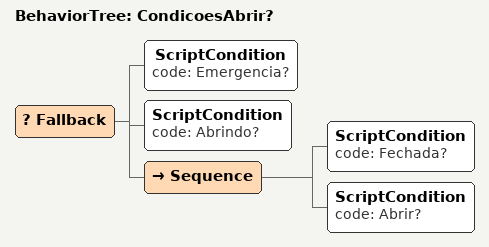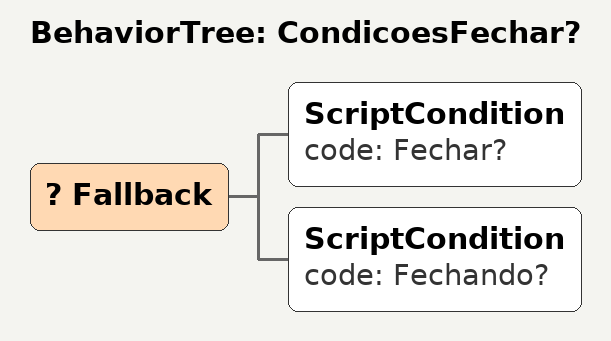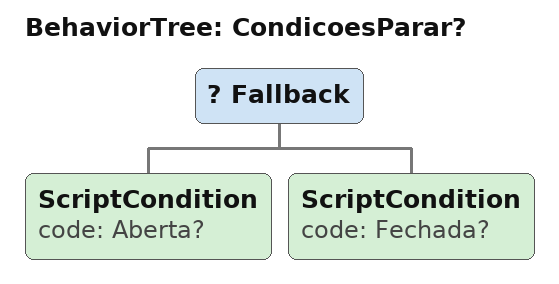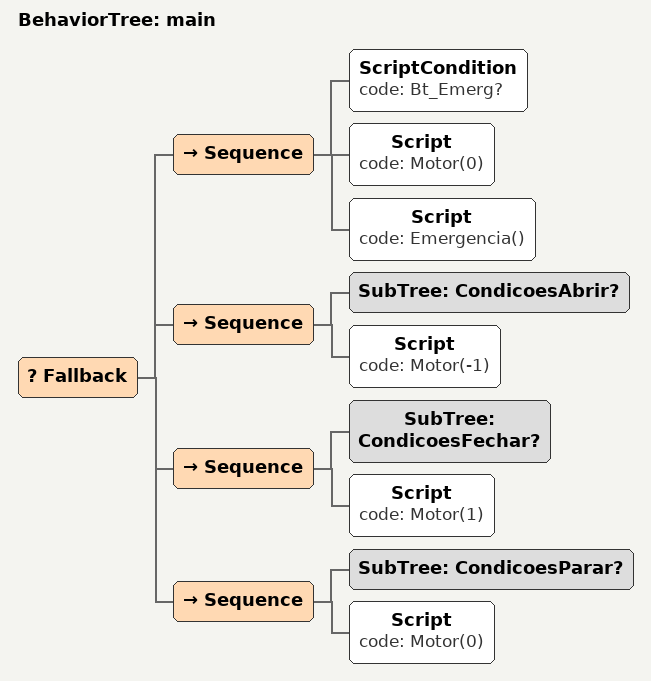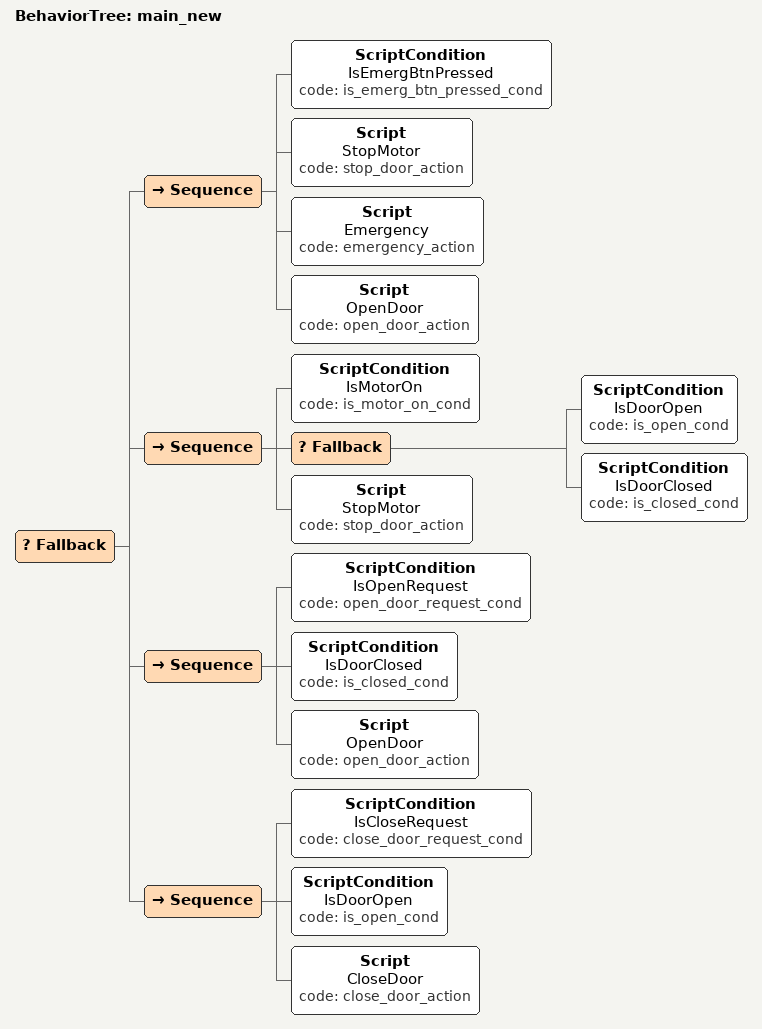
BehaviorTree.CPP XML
<?xml version="1.0" encoding="UTF-8"?>
<root BTCPP_format="4">
  <BehaviorTree ID="CondicoesAbrir?">
    <Fallback>
      <ScriptCondition code="Emergencia?"/>
      <ScriptCondition code="Abrindo?"/>
      <Sequence>
        <ScriptCondition code="Fechada?"/>
        <ScriptCondition code="Abrir?"/>
      </Sequence>
    </Fallback>
  </BehaviorTree>

  <BehaviorTree ID="CondicoesFechar?">
    <Fallback>
      <ScriptCondition code="Fechar?"/>
      <ScriptCondition code="Fechando?"/>
    </Fallback>
  </BehaviorTree>

  <BehaviorTree ID="CondicoesParar?">
    <Fallback>
      <ScriptCondition code="Aberta?"/>
      <ScriptCondition code="Fechada?"/>
    </Fallback>
  </BehaviorTree>

  <BehaviorTree ID="main">
    <Fallback>
      <Sequence>
        <ScriptCondition code="Bt_Emerg?"/>
        <Script code="Motor(0)"/>
        <Script code="Emergencia()"/>
      </Sequence>
      <Sequence>
        <SubTree ID="CondicoesAbrir?"/>
        <Script code="Motor(-1)"/>
      </Sequence>
      <Sequence>
        <SubTree ID="CondicoesFechar?"/>
        <Script code="Motor(1)"/>
      </Sequence>
      <Sequence>
        <SubTree ID="CondicoesParar?"/>
        <Script code="Motor(0)"/>
      </Sequence>
    </Fallback>
  </BehaviorTree>

  <BehaviorTree ID="main_new">
    <Fallback>
      <Sequence>
        <ScriptCondition name="IsEmergBtnPressed"
                         code="is_emerg_btn_pressed_cond"/>
        <Script name="StopMotor"
                code="stop_door_action"/>
        <Script name="Emergency"
                code="emergency_action"/>
        <Script name="OpenDoor"
                code="open_door_action"/>
      </Sequence>
      <Sequence>
        <ScriptCondition name="IsMotorOn"
                         code="is_motor_on_cond"/>
        <Fallback>
          <ScriptCondition name="IsDoorOpen"
                           code="is_open_cond"/>
          <ScriptCondition name="IsDoorClosed"
                           code="is_closed_cond"/>
        </Fallback>
        <Script name="StopMotor"
                code="stop_door_action"/>
      </Sequence>
      <Sequence>
        <ScriptCondition name="IsOpenRequest"
                         code="open_door_request_cond"/>
        <ScriptCondition name="IsDoorClosed"
                         code="is_closed_cond"/>
        <Script name="OpenDoor"
                code="open_door_action"/>
      </Sequence>
      <Sequence>
        <ScriptCondition name="IsCloseRequest"
                         code="close_door_request_cond"/>
        <ScriptCondition name="IsDoorOpen"
                         code="is_open_cond"/>
        <Script name="CloseDoor"
                code="close_door_action"/>
      </Sequence>
    </Fallback>
  </BehaviorTree>

</root>
